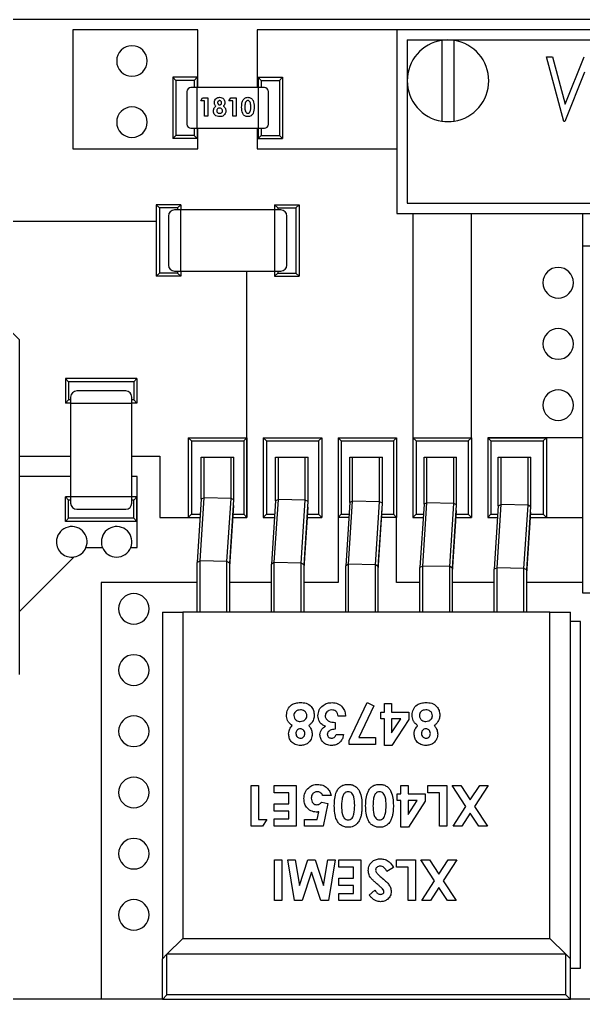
# Model space of a CAD drawing. Header units: millimetres. Extents: x 53 to 376, y 29 to 265.
# Drawn here: x 323.7 to 330.61, y 116.06 to 128.07 of the extents above; entities that cross this region are included whole.
import ezdxf

# ---------------------------------------------------------------- set-up
doc = ezdxf.new("R2010")
doc.units = ezdxf.units.MM

msp = doc.modelspace()

# ---------------------------------------------------------------- linework, layer by layer
at = {"color": 7, "linetype": 'Continuous', "lineweight": 25}
for p, q in [((341.9154, 128.0703), (322.1532, 128.0703)), ((325.8805, 127.9453), (324.3522, 127.9453)), ((324.3522, 127.9453), (324.3522, 126.488)), ((325.8805, 127.238), (325.8805, 127.9453)), ((328.3228, 127.9453), (326.6102, 127.9453)), ((326.6102, 127.9453), (326.6102, 127.238)), ((333.2228, 127.9453), (328.3228, 127.9453)), ((328.3228, 127.9453), (328.3228, 126.488)), ((328.4478, 127.8203), (333.0978, 127.8203)), ((328.4478, 127.8203), (328.4478, 125.8203)), ((328.8728, 127.8147), (328.8728, 126.826)), ((329.0228, 126.826), (329.0228, 127.8147)), ((330.1567, 127.6141), (330.2303, 127.6141)), ((330.3678, 126.8203), (330.1567, 127.6141)), ((330.2303, 127.6141), (330.3856, 127.032)), ((330.3856, 127.032), (330.6167, 127.6141)), ((330.6197, 127.4274), (330.378, 126.8203)), ((325.6138, 127.3242), (325.575, 127.363)), ((325.575, 127.363), (325.575, 126.613)), ((325.875, 127.363), (325.575, 127.363)), ((325.6138, 127.3242), (325.6138, 126.6518)), ((325.8361, 127.3242), (325.6138, 127.3242)), ((325.8361, 127.3242), (325.875, 127.363)), ((325.8361, 127.3242), (325.8361, 127.238)), ((325.875, 127.363), (325.875, 127.238)), ((326.6594, 127.3242), (326.6206, 127.363)), ((326.6206, 127.363), (326.9206, 127.363)), ((326.6206, 127.363), (326.6206, 127.238)), ((326.6594, 127.3242), (326.8817, 127.3242)), ((326.6594, 127.3242), (326.6594, 127.238)), ((326.8817, 127.3242), (326.9206, 127.363)), ((326.8817, 127.3242), (326.8817, 126.6518)), ((326.9206, 127.363), (326.9206, 126.613)), ((325.7478, 127.188), (325.7478, 126.788)), ((325.8728, 127.238), (325.7978, 127.238)), ((325.8728, 126.738), (325.8728, 127.238)), ((326.6228, 127.238), (325.8728, 127.238)), ((326.6228, 127.238), (326.6228, 126.738)), ((326.6978, 127.238), (326.6228, 127.238)), ((326.7478, 126.788), (326.7478, 127.188)), ((325.9171, 127.0749), (325.9412, 127.1124)), ((325.9632, 127.0749), (325.9171, 127.0749)), ((325.9412, 127.1124), (326.0036, 127.1124)), ((325.9632, 126.8874), (325.9632, 127.0749)), ((326.0036, 127.1124), (326.0036, 126.8874)), ((326.2632, 127.0749), (326.2873, 127.1124)), ((326.3094, 127.0749), (326.2632, 127.0749)), ((326.2873, 127.1124), (326.3498, 127.1124)), ((326.3094, 126.8874), (326.3094, 127.0749)), ((326.3498, 127.1124), (326.3498, 126.8874)), ((326.0036, 126.8874), (325.9632, 126.8874)), ((326.3498, 126.8874), (326.3094, 126.8874)), ((330.378, 126.8203), (330.3678, 126.8203)), ((325.7978, 126.738), (325.8728, 126.738)), ((325.8361, 126.738), (325.8361, 126.6518)), ((325.8728, 126.738), (326.6228, 126.738)), ((325.875, 126.738), (325.875, 126.613)), ((325.8805, 126.488), (325.8805, 126.738)), ((326.6102, 126.738), (326.6102, 126.488)), ((326.6206, 126.738), (326.6206, 126.613)), ((326.6228, 126.738), (326.6978, 126.738)), ((326.6594, 126.738), (326.6594, 126.6518)), ((325.6138, 126.6518), (325.575, 126.613)), ((325.875, 126.613), (325.575, 126.613)), ((325.8361, 126.6518), (325.6138, 126.6518)), ((325.8361, 126.6518), (325.875, 126.613)), ((326.6594, 126.6518), (326.6206, 126.613)), ((326.6206, 126.613), (326.9206, 126.613)), ((326.6594, 126.6518), (326.8817, 126.6518)), ((326.8817, 126.6518), (326.9206, 126.613)), ((324.3522, 126.488), (325.8805, 126.488)), ((326.6102, 126.488), (328.3228, 126.488)), ((328.3228, 126.488), (328.3228, 125.6953)), ((325.4116, 125.7617), (325.3728, 125.8005)), ((325.3728, 125.8005), (325.3728, 124.9255)), ((325.6728, 125.8005), (325.3728, 125.8005)), ((325.4116, 125.7617), (325.4116, 124.9643)), ((325.6339, 125.7617), (325.4116, 125.7617)), ((325.6728, 125.738), (325.5978, 125.738)), ((325.6339, 125.7617), (325.6728, 125.8005)), ((325.6339, 125.7617), (325.6339, 125.738)), ((325.6728, 125.8005), (325.6728, 125.738)), ((325.6728, 124.988), (325.6728, 125.738)), ((326.8228, 125.738), (325.6728, 125.738)), ((326.8616, 125.7617), (326.8228, 125.8005)), ((326.8228, 125.8005), (327.1228, 125.8005)), ((326.8228, 125.8005), (326.8228, 125.738)), ((326.8978, 125.738), (326.8228, 125.738)), ((326.8228, 125.738), (326.8228, 124.988)), ((326.8616, 125.7617), (327.0839, 125.7617)), ((326.8616, 125.7617), (326.8616, 125.738)), ((327.0839, 125.7617), (327.1228, 125.8005)), ((327.0839, 125.7617), (327.0839, 124.9643)), ((327.1228, 125.8005), (327.1228, 124.9255)), ((328.4478, 125.8203), (333.0978, 125.8203)), ((325.3728, 125.5953), (322.2005, 125.5953)), ((325.5228, 125.663), (325.5228, 125.063)), ((326.9728, 125.063), (326.9728, 125.663)), ((328.3228, 125.6953), (328.5182, 125.6953)), ((328.5182, 125.6953), (328.5182, 122.9457)), ((328.5182, 125.6953), (329.2359, 125.6953)), ((329.2359, 122.9457), (329.2359, 125.6953)), ((329.2359, 125.6953), (330.5978, 125.6953)), ((330.5978, 125.6953), (330.5978, 125.2953)), ((330.5978, 125.6953), (333.2228, 125.6953)), ((330.5978, 125.2953), (330.5978, 122.9457)), ((333.5978, 125.2953), (330.5978, 125.2953)), ((323.6978, 124.1471), (322.8745, 124.9703)), ((325.4116, 124.9643), (325.3728, 124.9255)), ((325.6728, 124.9255), (325.3728, 124.9255)), ((325.6339, 124.9643), (325.4116, 124.9643)), ((325.5978, 124.988), (325.6728, 124.988)), ((325.6339, 124.988), (325.6339, 124.9643)), ((325.6339, 124.9643), (325.6728, 124.9255)), ((325.6728, 124.988), (325.6728, 124.9255)), ((325.6728, 124.988), (326.8228, 124.988)), ((326.4828, 121.9703), (326.4828, 124.988)), ((326.8228, 124.988), (326.8228, 124.9255)), ((326.8228, 124.988), (326.8978, 124.988)), ((326.8616, 124.9643), (326.8228, 124.9255)), ((326.8228, 124.9255), (327.1228, 124.9255)), ((326.8616, 124.988), (326.8616, 124.9643)), ((326.8616, 124.9643), (327.0839, 124.9643)), ((327.0839, 124.9643), (327.1228, 124.9255)), ((323.6978, 122.7203), (323.6978, 124.1471)), ((324.2991, 123.6315), (324.2603, 123.6703)), ((325.1353, 123.6703), (324.2603, 123.6703)), ((324.2603, 123.6703), (324.2603, 123.3703)), ((325.0964, 123.6315), (324.2991, 123.6315)), ((324.2991, 123.6315), (324.2991, 123.4092)), ((325.0964, 123.6315), (325.1353, 123.6703)), ((325.0964, 123.6315), (325.0964, 123.4092)), ((325.1353, 123.6703), (325.1353, 123.3703)), ((324.3228, 123.4453), (324.3228, 123.3703)), ((324.9978, 123.5203), (324.3978, 123.5203)), ((325.0728, 123.3703), (325.0728, 123.4453)), ((324.2991, 123.4092), (324.2603, 123.3703)), ((324.3228, 123.3703), (324.2603, 123.3703)), ((324.3228, 123.4092), (324.2991, 123.4092)), ((324.3228, 123.3703), (325.0728, 123.3703)), ((324.3228, 123.3703), (324.3228, 122.2203)), ((325.0964, 123.4092), (325.0728, 123.4092)), ((325.1353, 123.3703), (325.0728, 123.3703)), ((325.0728, 122.2203), (325.0728, 123.3703)), ((325.0964, 123.4092), (325.1353, 123.3703)), ((325.804, 122.9069), (325.7652, 122.9457)), ((325.7652, 122.9457), (325.7652, 121.9703)), ((325.7652, 122.9457), (326.4828, 122.9457)), ((325.804, 122.9069), (325.804, 122.0092)), ((325.804, 122.9069), (326.444, 122.9069)), ((326.444, 122.9069), (326.4828, 122.9457)), ((326.444, 122.9069), (326.444, 122.0092)), ((326.4828, 122.9457), (326.4828, 121.9703)), ((326.7217, 122.9069), (326.6828, 122.9457)), ((326.6828, 122.9457), (326.6828, 121.9703)), ((326.6828, 122.9457), (327.4005, 122.9457)), ((326.7217, 122.9069), (326.7217, 122.0092)), ((326.7217, 122.9069), (327.3617, 122.9069)), ((327.3617, 122.9069), (327.4005, 122.9457)), ((327.3617, 122.9069), (327.3617, 122.0092)), ((327.4005, 122.9457), (327.4005, 121.9703)), ((327.6393, 122.9069), (327.6005, 122.9457)), ((327.6005, 122.9457), (328.3182, 122.9457)), ((327.6005, 122.9457), (327.6005, 121.9703)), ((327.6393, 122.9069), (327.6393, 122.0092)), ((327.6393, 122.9069), (328.2793, 122.9069)), ((328.2793, 122.9069), (328.3182, 122.9457)), ((328.2793, 122.9069), (328.2793, 122.0092)), ((328.3182, 122.9457), (328.3182, 121.9703)), ((328.5182, 122.9457), (329.2359, 122.9457)), ((328.557, 122.9069), (328.5182, 122.9457)), ((328.5182, 122.9457), (328.5182, 121.9703)), ((328.557, 122.9069), (329.197, 122.9069)), ((328.557, 122.9069), (328.557, 122.0092)), ((329.197, 122.9069), (329.2359, 122.9457)), ((329.197, 122.9069), (329.197, 122.0092)), ((329.2359, 122.9457), (329.2359, 121.9703)), ((330.5978, 122.9457), (329.4359, 122.9457)), ((329.4359, 122.9457), (329.4359, 121.9703)), ((329.4747, 122.9069), (329.4359, 122.9457)), ((329.4359, 122.9457), (330.1535, 122.9457)), ((329.4747, 122.9069), (329.4747, 122.0092)), ((329.4747, 122.9069), (330.1147, 122.9069)), ((330.1147, 122.9069), (330.1535, 122.9457)), ((330.1147, 122.9069), (330.1147, 122.0092)), ((330.1535, 122.9457), (330.1535, 121.9703)), ((330.5978, 122.9457), (330.5978, 121.9703)), ((323.6978, 122.4703), (323.6978, 122.7203)), ((323.6978, 122.7203), (324.3228, 122.7203)), ((325.0728, 122.7203), (325.4147, 122.7203)), ((325.4147, 122.7203), (325.4147, 121.9703)), ((325.924, 122.1936), (325.924, 122.7086)), ((325.924, 122.7086), (325.959, 122.7086)), ((325.959, 122.2113), (325.959, 122.7086)), ((325.959, 122.7086), (326.289, 122.7086)), ((326.289, 122.2037), (326.289, 122.7086)), ((326.289, 122.7086), (326.324, 122.7086)), ((326.324, 122.1841), (326.324, 122.7086)), ((326.834, 122.1727), (326.834, 122.7086)), ((326.834, 122.7086), (326.869, 122.7086)), ((326.869, 122.1903), (326.869, 122.7086)), ((326.869, 122.7086), (327.199, 122.7086)), ((327.199, 122.1827), (327.199, 122.7086)), ((327.199, 122.7086), (327.234, 122.7086)), ((327.234, 122.1632), (327.234, 122.7086)), ((327.744, 122.1518), (327.744, 122.7086)), ((327.744, 122.7086), (327.779, 122.7086)), ((327.779, 122.1694), (327.779, 122.7086)), ((327.779, 122.7086), (328.109, 122.7086)), ((328.109, 122.1618), (328.109, 122.7086)), ((328.109, 122.7086), (328.144, 122.7086)), ((328.144, 122.1423), (328.144, 122.7086)), ((328.654, 122.1309), (328.654, 122.7086)), ((328.654, 122.7086), (328.689, 122.7086)), ((328.689, 122.1485), (328.689, 122.7086)), ((328.689, 122.7086), (329.019, 122.7086)), ((329.019, 122.1409), (329.019, 122.7086)), ((329.019, 122.7086), (329.054, 122.7086)), ((329.054, 122.1213), (329.054, 122.7086)), ((329.564, 122.1099), (329.564, 122.7086)), ((329.564, 122.7086), (329.599, 122.7086)), ((329.599, 122.1275), (329.599, 122.7086)), ((329.599, 122.7086), (329.929, 122.7086)), ((329.929, 122.12), (329.929, 122.7086)), ((329.929, 122.7086), (329.964, 122.7086)), ((329.964, 122.1004), (329.964, 122.7086)), ((324.3228, 122.4703), (323.6978, 122.4703)), ((323.6978, 120.8166), (323.6978, 122.4703)), ((325.137, 122.4703), (325.0728, 122.4703)), ((325.137, 121.6009), (325.137, 122.4703)), ((324.2991, 122.1815), (324.2603, 122.2203)), ((324.2603, 121.9203), (324.2603, 122.2203)), ((324.3228, 122.2203), (324.2603, 122.2203)), ((324.2991, 121.9592), (324.2991, 122.1815)), ((324.3228, 122.1815), (324.2991, 122.1815)), ((324.3228, 122.2203), (324.3228, 122.1453)), ((325.0728, 122.2203), (324.3228, 122.2203)), ((325.1353, 122.2203), (325.0728, 122.2203)), ((325.0728, 122.1453), (325.0728, 122.2203)), ((325.0964, 122.1815), (325.0728, 122.1815)), ((325.0964, 122.1815), (325.1353, 122.2203)), ((325.0964, 121.9592), (325.0964, 122.1815)), ((325.1353, 121.9203), (325.1353, 122.2203)), ((325.924, 122.194), (325.8741, 121.4199)), ((325.909, 121.4372), (325.959, 122.2113)), ((325.959, 122.2113), (325.924, 122.1933)), ((326.289, 122.2037), (325.959, 122.2113)), ((326.239, 121.4296), (326.289, 122.2037)), ((326.274, 121.4101), (326.324, 122.1841)), ((326.274, 121.3669), (326.3223, 122.1147)), ((326.324, 122.1849), (326.289, 122.2037)), ((326.324, 122.1841), (326.324, 122.1849)), ((326.324, 122.1615), (326.324, 122.1841)), ((326.834, 122.173), (326.7841, 121.399)), ((326.819, 121.4163), (326.869, 122.1903)), ((326.869, 122.1903), (326.834, 122.1724)), ((327.199, 122.1827), (326.869, 122.1903)), ((327.149, 121.4087), (327.199, 122.1827)), ((327.184, 121.3892), (327.234, 122.1632)), ((327.234, 122.164), (327.199, 122.1827)), ((327.234, 122.1632), (327.234, 122.164)), ((327.234, 122.1406), (327.234, 122.1632)), ((327.744, 122.1521), (327.6941, 121.3781)), ((327.729, 121.3954), (327.779, 122.1694)), ((327.779, 122.1694), (327.744, 122.1515)), ((328.109, 122.1618), (327.779, 122.1694)), ((328.059, 121.3878), (328.109, 122.1618)), ((328.094, 121.3682), (328.144, 122.1423)), ((328.144, 122.1431), (328.109, 122.1618)), ((328.144, 122.1423), (328.144, 122.1431)), ((328.144, 122.1196), (328.144, 122.1423)), ((328.654, 122.1312), (328.6041, 121.3571)), ((328.639, 121.3744), (328.689, 122.1485)), ((328.689, 122.1485), (328.654, 122.1305)), ((329.019, 122.1409), (328.689, 122.1485)), ((328.969, 121.3669), (329.019, 122.1409)), ((329.004, 121.3473), (329.054, 122.1213)), ((329.054, 122.1221), (329.019, 122.1409)), ((329.054, 122.1213), (329.054, 122.1221)), ((329.054, 122.0987), (329.054, 122.1213)), ((329.564, 122.1103), (329.5141, 121.3362)), ((329.549, 121.3535), (329.599, 122.1275)), ((329.599, 122.1275), (329.564, 122.1096)), ((329.929, 122.12), (329.599, 122.1275)), ((329.879, 121.3459), (329.929, 122.12)), ((329.964, 122.1012), (329.929, 122.12)), ((324.3978, 122.0703), (324.9978, 122.0703)), ((325.804, 122.0092), (325.7652, 121.9703)), ((325.804, 122.0092), (325.9121, 122.0092)), ((326.3155, 122.0092), (326.444, 122.0092)), ((326.444, 122.0092), (326.4828, 121.9703)), ((326.7217, 122.0092), (326.6828, 121.9703)), ((326.7217, 122.0092), (326.8234, 122.0092)), ((327.184, 121.346), (327.2323, 122.0938)), ((327.2268, 122.0092), (327.3617, 122.0092)), ((327.3617, 122.0092), (327.4005, 121.9703)), ((327.6393, 122.0092), (327.6005, 121.9703)), ((327.6393, 122.0092), (327.7348, 122.0092)), ((328.094, 121.3251), (328.1423, 122.0729)), ((328.1382, 122.0092), (328.2793, 122.0092)), ((328.2793, 122.0092), (328.3182, 121.9703)), ((328.557, 122.0092), (328.5182, 121.9703)), ((328.557, 122.0092), (328.6461, 122.0092)), ((329.004, 121.3041), (329.0523, 122.0519)), ((329.0496, 122.0092), (329.197, 122.0092)), ((329.197, 122.0092), (329.2359, 121.9703)), ((329.4747, 122.0092), (329.4359, 121.9703)), ((329.4747, 122.0092), (329.5575, 122.0092)), ((329.914, 121.3264), (329.964, 122.1004)), ((329.914, 121.2832), (329.9623, 122.031)), ((329.9609, 122.0092), (330.1147, 122.0092)), ((329.964, 122.1004), (329.964, 122.1012)), ((329.964, 122.0778), (329.964, 122.1004)), ((330.1147, 122.0092), (330.1535, 121.9703)), ((324.2991, 121.9592), (324.2603, 121.9203)), ((325.1353, 121.9203), (324.2603, 121.9203)), ((325.0964, 121.9592), (324.2991, 121.9592)), ((325.0964, 121.9592), (325.1353, 121.9203)), ((325.4147, 121.9703), (325.9096, 121.9703)), ((325.7652, 121.9703), (325.9096, 121.9703)), ((326.313, 121.9703), (326.4828, 121.9703)), ((326.6828, 121.9703), (326.8209, 121.9703)), ((327.2243, 121.9703), (327.4005, 121.9703)), ((327.7323, 121.9703), (327.6005, 121.9703)), ((327.6005, 121.9703), (327.6005, 121.1703)), ((328.3182, 121.9703), (328.1357, 121.9703)), ((328.3182, 121.1703), (328.3182, 121.9703)), ((328.5182, 121.9703), (328.6436, 121.9703)), ((329.047, 121.9703), (329.2359, 121.9703)), ((329.4359, 121.9703), (329.555, 121.9703)), ((329.9584, 121.9703), (330.5978, 121.9703)), ((329.9584, 121.9703), (330.1535, 121.9703)), ((330.5978, 121.9703), (330.5978, 121.1703)), ((324.5112, 121.6009), (324.7128, 121.6009)), ((325.0612, 121.6009), (325.137, 121.6009)), ((323.6978, 120.8166), (324.3663, 121.4851)), ((325.909, 121.4372), (325.874, 121.4193)), ((325.874, 120.8107), (325.874, 121.4193)), ((326.239, 121.4296), (325.909, 121.4372)), ((325.909, 120.8107), (325.909, 121.4372)), ((326.274, 121.4109), (326.239, 121.4296)), ((326.239, 120.8107), (326.239, 121.4296)), ((326.274, 121.4101), (326.274, 121.4109)), ((326.274, 120.8107), (326.274, 121.4101)), ((326.819, 121.4163), (326.784, 121.3984)), ((326.784, 120.8107), (326.784, 121.3984)), ((326.819, 120.8107), (326.819, 121.4163)), ((327.149, 121.4087), (326.819, 121.4163)), ((327.149, 120.8107), (327.149, 121.4087)), ((327.184, 121.39), (327.149, 121.4087)), ((327.184, 121.3892), (327.184, 121.39)), ((327.729, 121.3954), (327.694, 121.3774)), ((328.059, 121.3878), (327.729, 121.3954)), ((327.729, 120.8107), (327.729, 121.3954)), ((327.184, 120.8107), (327.184, 121.3892)), ((327.694, 120.8107), (327.694, 121.3774)), ((328.059, 120.8107), (328.059, 121.3878)), ((328.094, 121.369), (328.059, 121.3878)), ((328.094, 121.3682), (328.094, 121.369)), ((328.094, 120.8107), (328.094, 121.3682)), ((328.639, 121.3744), (328.604, 121.3565)), ((328.604, 120.8107), (328.604, 121.3565)), ((328.639, 120.8107), (328.639, 121.3744)), ((328.969, 121.3669), (328.639, 121.3744)), ((328.969, 120.8107), (328.969, 121.3669)), ((329.004, 121.3481), (328.969, 121.3669)), ((329.004, 121.3473), (329.004, 121.3481)), ((329.004, 120.8107), (329.004, 121.3473)), ((329.549, 121.3535), (329.514, 121.3356)), ((329.514, 120.8107), (329.514, 121.3356)), ((329.549, 120.8107), (329.549, 121.3535)), ((329.879, 121.3459), (329.549, 121.3535)), ((329.879, 120.8107), (329.879, 121.3459)), ((329.914, 121.3272), (329.879, 121.3459)), ((329.914, 121.3264), (329.914, 121.3272)), ((329.914, 120.8107), (329.914, 121.3264)), ((325.874, 121.1703), (324.6978, 121.1703)), ((324.6978, 121.1703), (324.6978, 116.0703)), ((326.784, 121.1703), (326.274, 121.1703)), ((327.6005, 121.1703), (327.184, 121.1703)), ((328.604, 121.1703), (328.3182, 121.1703)), ((329.514, 121.1703), (329.004, 121.1703)), ((330.5978, 121.1703), (329.914, 121.1703)), ((330.5978, 121.1703), (330.5978, 121.0453)), ((330.5978, 121.0453), (333.5978, 121.0453)), ((323.6978, 120.0453), (323.6978, 120.8166)), ((325.4474, 120.8107), (325.6974, 120.8107)), ((325.4474, 120.8107), (325.4474, 116.5607)), ((325.6974, 120.8107), (325.6974, 116.8107)), ((330.1974, 120.8107), (325.6974, 120.8107)), ((330.1974, 120.8107), (330.4474, 120.8107)), ((330.1974, 116.8107), (330.1974, 120.8107)), ((330.4474, 116.5607), (330.4474, 120.8107)), ((330.5728, 120.6953), (330.4474, 120.6953)), ((330.5728, 116.4453), (330.5728, 120.6953)), ((330.4478, 116.5703), (330.4478, 120.5703)), ((327.7382, 119.2344), (327.9587, 119.7006)), ((328.0383, 119.6606), (327.854, 119.2712)), ((327.9587, 119.7006), (328.0383, 119.6606)), ((328.1677, 119.5853), (328.1677, 119.6878)), ((328.1677, 119.6878), (328.2574, 119.6878)), ((328.2574, 119.6878), (328.2574, 119.5853)), ((327.6933, 119.534), (327.6036, 119.534)), ((328.1228, 119.5019), (328.1228, 119.5853)), ((328.1228, 119.5853), (328.1677, 119.5853)), ((328.1677, 119.5019), (328.1228, 119.5019)), ((328.1677, 119.175), (328.1677, 119.5019)), ((328.2574, 119.5853), (328.4689, 119.5853)), ((328.2574, 119.5019), (328.2574, 119.3317)), ((328.3681, 119.5019), (328.2574, 119.5019)), ((328.2574, 119.3317), (328.3681, 119.5019)), ((328.4689, 119.4944), (328.2612, 119.175)), ((328.4689, 119.5853), (328.4689, 119.4944)), ((327.5651, 119.4571), (327.5651, 119.3737)), ((327.5779, 119.3096), (327.6677, 119.3096)), ((327.7382, 119.1878), (327.7382, 119.2344)), ((327.854, 119.2712), (328.0587, 119.2712)), ((328.0587, 119.2712), (328.0587, 119.1878)), ((328.0587, 119.1878), (327.7382, 119.1878)), ((328.2612, 119.175), (328.1677, 119.175)), ((326.535, 118.6857), (326.6247, 118.6857)), ((326.535, 118.1857), (326.535, 118.6857)), ((326.6247, 118.6857), (326.6247, 118.269)), ((326.817, 118.5959), (326.817, 118.6857)), ((326.817, 118.6857), (327.0862, 118.6857)), ((327.0862, 118.6857), (327.0862, 118.1857)), ((328.3683, 118.5831), (328.3683, 118.6857)), ((328.3683, 118.6857), (328.458, 118.6857)), ((328.458, 118.6857), (328.458, 118.5831)), ((328.7016, 118.5959), (328.7016, 118.6857)), ((328.7016, 118.6857), (328.9324, 118.6857)), ((328.9324, 118.6857), (328.9324, 118.1857)), ((329.1678, 118.4274), (328.9997, 118.6857)), ((328.9997, 118.6857), (329.1055, 118.6857)), ((329.1055, 118.6857), (329.2207, 118.5086)), ((329.2207, 118.5086), (329.3361, 118.6857)), ((329.442, 118.6857), (329.2735, 118.4273)), ((329.3361, 118.6857), (329.442, 118.6857)), ((326.9965, 118.5959), (326.817, 118.5959)), ((326.9965, 118.4613), (326.9965, 118.5959)), ((327.5157, 118.5639), (327.4132, 118.5639)), ((328.3234, 118.4998), (328.3234, 118.5831)), ((328.3234, 118.5831), (328.3683, 118.5831)), ((328.458, 118.5831), (328.6696, 118.5831)), ((328.6696, 118.5831), (328.6696, 118.4922)), ((328.8427, 118.5959), (328.7016, 118.5959)), ((328.8427, 118.1857), (328.8427, 118.5959)), ((326.817, 118.3716), (326.817, 118.4613)), ((326.817, 118.4613), (326.9965, 118.4613)), ((327.3998, 118.4804), (327.4753, 118.4631)), ((327.4753, 118.4631), (327.4165, 118.1857)), ((328.3683, 118.4998), (328.3234, 118.4998)), ((328.3683, 118.1728), (328.3683, 118.4998)), ((328.458, 118.4998), (328.458, 118.3296)), ((328.458, 118.3296), (328.5687, 118.4998)), ((328.5687, 118.4998), (328.458, 118.4998)), ((328.6696, 118.4922), (328.4618, 118.1728)), ((329.0101, 118.1857), (329.1678, 118.4274)), ((329.2735, 118.4273), (329.4309, 118.1857)), ((326.6247, 118.269), (326.7273, 118.269)), ((326.7273, 118.269), (326.6737, 118.1857)), ((326.9965, 118.3716), (326.817, 118.3716)), ((326.817, 118.1857), (326.817, 118.2754)), ((326.817, 118.2754), (326.9965, 118.2754)), ((326.9965, 118.2754), (326.9965, 118.3716)), ((327.1888, 118.1857), (327.1888, 118.269)), ((327.1888, 118.269), (327.3454, 118.269)), ((327.3454, 118.269), (327.3649, 118.3635)), ((329.2207, 118.3462), (329.116, 118.1857)), ((329.3251, 118.1857), (329.2207, 118.3462)), ((326.6737, 118.1857), (326.535, 118.1857)), ((327.0862, 118.1857), (326.817, 118.1857)), ((327.4165, 118.1857), (327.1888, 118.1857)), ((328.4618, 118.1728), (328.3683, 118.1728)), ((328.9324, 118.1857), (328.8427, 118.1857)), ((329.116, 118.1857), (329.0101, 118.1857)), ((329.4309, 118.1857), (329.3251, 118.1857)), ((326.8234, 117.2734), (326.8234, 117.7734)), ((326.8234, 117.7734), (326.9132, 117.7734)), ((326.9132, 117.7734), (326.9132, 117.2734)), ((327.0682, 117.2734), (326.9837, 117.7734)), ((326.9837, 117.7734), (327.0745, 117.7734)), ((327.0745, 117.7734), (327.1279, 117.4576)), ((327.1279, 117.4576), (327.2319, 117.7734)), ((327.2319, 117.7734), (327.3194, 117.7734)), ((327.3194, 117.7734), (327.4228, 117.4576)), ((327.4228, 117.4576), (327.4761, 117.7734)), ((327.4761, 117.7734), (327.567, 117.7734)), ((327.567, 117.7734), (327.4826, 117.2734)), ((327.6119, 117.6837), (327.6119, 117.7734)), ((327.6119, 117.7734), (327.8811, 117.7734)), ((327.7914, 117.6837), (327.6119, 117.6837)), ((327.7914, 117.5491), (327.7914, 117.6837)), ((327.8811, 117.7734), (327.8811, 117.2734)), ((328.2786, 117.6798), (328.1996, 117.6324)), ((328.317, 117.6837), (328.317, 117.7734)), ((328.317, 117.7734), (328.5478, 117.7734)), ((328.458, 117.6837), (328.317, 117.6837)), ((328.458, 117.2734), (328.458, 117.6837)), ((328.5478, 117.7734), (328.5478, 117.2734)), ((328.7832, 117.5152), (328.6151, 117.7734)), ((328.6151, 117.7734), (328.7209, 117.7734)), ((328.7209, 117.7734), (328.836, 117.5963)), ((328.836, 117.5963), (328.9515, 117.7734)), ((329.0574, 117.7734), (328.8889, 117.5151)), ((328.9515, 117.7734), (329.0574, 117.7734)), ((327.2754, 117.6222), (327.1605, 117.2734)), ((327.3894, 117.2734), (327.2754, 117.6222)), ((327.6119, 117.4593), (327.6119, 117.5491)), ((327.6119, 117.5491), (327.7914, 117.5491)), ((327.7914, 117.4593), (327.6119, 117.4593)), ((327.7914, 117.3632), (327.7914, 117.4593)), ((328.6255, 117.2734), (328.7832, 117.5152)), ((328.836, 117.434), (328.7314, 117.2734)), ((328.9405, 117.2734), (328.836, 117.434)), ((328.8889, 117.5151), (329.0463, 117.2734)), ((327.6119, 117.2734), (327.6119, 117.3632)), ((327.6119, 117.3632), (327.7914, 117.3632)), ((327.9837, 117.3402), (328.0508, 117.4016)), ((326.9132, 117.2734), (326.8234, 117.2734)), ((327.1605, 117.2734), (327.0682, 117.2734)), ((327.4826, 117.2734), (327.3894, 117.2734)), ((327.8811, 117.2734), (327.6119, 117.2734)), ((328.5478, 117.2734), (328.458, 117.2734)), ((328.7314, 117.2734), (328.6255, 117.2734)), ((329.0463, 117.2734), (328.9405, 117.2734)), ((325.5026, 116.6159), (325.6974, 116.8107)), ((325.6974, 116.8107), (330.1974, 116.8107)), ((330.1974, 116.8107), (330.3922, 116.6159)), ((325.4474, 116.5607), (325.5026, 116.6159)), ((330.3922, 116.6159), (325.5026, 116.6159)), ((325.5026, 116.1189), (325.5026, 116.6159)), ((330.4474, 116.5607), (330.3922, 116.6159)), ((330.3922, 116.1189), (330.3922, 116.6159)), ((325.4474, 116.0637), (325.4474, 116.5607)), ((330.4474, 116.0637), (330.4474, 116.5607)), ((330.4474, 116.4453), (330.5728, 116.4453)), ((325.5026, 116.1189), (325.4474, 116.0637)), ((330.3922, 116.1189), (325.5026, 116.1189)), ((330.4474, 116.0637), (330.3922, 116.1189)), ((321.5478, 116.0703), (324.6978, 116.0703)), ((324.6978, 116.0703), (325.4474, 116.0703)), ((325.4474, 116.0634), (325.4474, 116.0637)), ((330.4474, 116.0634), (325.4474, 116.0634)), ((330.4474, 116.0703), (335.665, 116.0703)), ((330.4474, 116.0634), (330.4474, 116.0637))]:
    msp.add_line(p, q, dxfattribs=at)
at = {"color": 8, "linetype": 'Continuous', "lineweight": 25}
for p, q in [((326.274, 121.3672), (326.3224, 122.1162)), ((327.184, 121.3463), (327.2324, 122.0952)), ((328.094, 121.3254), (328.1424, 122.0743)), ((329.004, 121.3044), (329.0524, 122.0534)), ((329.914, 121.2835), (329.9624, 122.0324)), ((330.4478, 120.5703), (330.4474, 120.5703)), ((330.4474, 116.5703), (330.4478, 116.5703))]:
    msp.add_line(p, q, dxfattribs=at)
at = {"color": 7, "linetype": 'Continuous', "lineweight": 25}
for centre, radius, start, end in [((328.9478, 127.3203), 0.5, 98.62693, 261.37307), ((328.9478, 127.3203), 0.5, 90, 98.62693), ((328.9478, 127.3203), 0.5, 81.37307, 90), ((328.9478, 127.3203), 0.5, 278.62693, 81.37307), ((325.075, 127.563), 0.1875, 0, 180), ((325.075, 127.563), 0.1875, 180, 0), ((325.7978, 127.188), 0.05, 90, 180), ((326.6978, 127.188), 0.05, 0, 90), ((325.075, 126.813), 0.1875, 0, 180), ((325.075, 126.813), 0.1875, 180, 0), ((328.9478, 127.3203), 0.5, 261.37307, 278.62693), ((325.7978, 126.788), 0.05, 180, 270), ((326.6978, 126.788), 0.05, 270, 0), ((325.5978, 125.663), 0.075, 90, 180), ((326.8978, 125.663), 0.075, 0, 90), ((325.5978, 125.063), 0.075, 180, 270), ((326.8978, 125.063), 0.075, 270, 0), ((330.2978, 124.8457), 0.1875, 0, 180), ((330.2978, 124.8457), 0.1875, 180, 0), ((330.2978, 124.0957), 0.1875, 0, 180), ((330.2978, 124.0957), 0.1875, 180, 0), ((324.3978, 123.4453), 0.075, 90, 180), ((324.9978, 123.4453), 0.075, 0, 90), ((330.2978, 123.3457), 0.1875, 0, 180), ((330.2978, 123.3457), 0.1875, 180, 0), ((324.3978, 122.1453), 0.075, 180, 270), ((324.9978, 122.1453), 0.075, 270, 0), ((324.337, 121.6703), 0.1875, 338.27904, 180), ((324.887, 121.6703), 0.1875, 338.27904, 180), ((324.337, 121.6703), 0.1875, 180, 279.01031), ((324.887, 121.6703), 0.1875, 180, 201.72096), ((324.337, 121.6703), 0.1875, 279.01031, 338.27904), ((324.887, 121.6703), 0.1875, 201.72096, 338.27904), ((325.0978, 120.849), 0.1875, 0, 180), ((325.0978, 120.849), 0.1875, 180, 0), ((325.0978, 120.099), 0.1875, 0, 180), ((325.0978, 120.099), 0.1875, 180, 0), ((325.0978, 119.349), 0.1875, 0, 180), ((325.0978, 119.349), 0.1875, 180, 0), ((325.0978, 118.599), 0.1875, 0, 180), ((325.0978, 118.599), 0.1875, 180, 0), ((325.0978, 117.849), 0.1875, 0, 180), ((325.0978, 117.849), 0.1875, 180, 0), ((325.0978, 117.099), 0.1875, 0, 180), ((325.0978, 117.099), 0.1875, 180, 0)]:
    msp.add_arc(centre, radius, start, end, dxfattribs=at)
for points, knots in [([(326.0844, 127.0551), (326.0855, 127.0646), (326.0876, 127.0836), (326.1051, 127.1051), (326.1272, 127.1165), (326.1421, 127.1176), (326.1496, 127.1181)], [0, 0, 0, 0, 0.2797622, 0.5589106, 0.7792419, 1, 1, 1, 1]), ([(326.1031, 127.0085), (326.0994, 127.0131), (326.0934, 127.0206), (326.0879, 127.0328), (326.0849, 127.0438), (326.0845, 127.0513), (326.0844, 127.0551)], [0, 0, 0, 0, 0.3397105, 0.5598082, 0.7798966, 1, 1, 1, 1]), ([(326.1486, 127.0777), (326.1449, 127.0773), (326.1376, 127.0765), (326.1296, 127.0693), (326.1253, 127.0608), (326.1249, 127.0551), (326.1248, 127.0522)], [0, 0, 0, 0, 0.2795001, 0.5588231, 0.7792596, 1, 1, 1, 1]), ([(326.1248, 127.0522), (326.1251, 127.0484), (326.1258, 127.0409), (326.1323, 127.0321), (326.1405, 127.0266), (326.1464, 127.0261), (326.1494, 127.0258)], [0, 0, 0, 0, 0.2799782, 0.5594711, 0.7796918, 1, 1, 1, 1]), ([(326.1738, 127.0525), (326.1735, 127.0563), (326.1728, 127.0638), (326.1661, 127.0724), (326.1575, 127.0771), (326.1516, 127.0775), (326.1486, 127.0777)], [0, 0, 0, 0, 0.2798869, 0.5592028, 0.7793899, 1, 1, 1, 1]), ([(326.1494, 127.0258), (326.1532, 127.0263), (326.1608, 127.0271), (326.169, 127.0347), (326.1732, 127.0435), (326.1736, 127.0495), (326.1738, 127.0525)], [0, 0, 0, 0, 0.2794926, 0.5586956, 0.7791121, 1, 1, 1, 1]), ([(326.1496, 127.1181), (326.1591, 127.1172), (326.1782, 127.1154), (326.1998, 127.0983), (326.212, 127.0768), (326.2135, 127.0619), (326.2142, 127.0544)], [0, 0, 0, 0, 0.27988238, 0.55908591, 0.77955611, 1, 1, 1, 1]), ([(326.2142, 127.0544), (326.2138, 127.0486), (326.2131, 127.0391), (326.208, 127.0267), (326.202, 127.0172), (326.1973, 127.0114), (326.1949, 127.0085)], [0, 0, 0, 0, 0.3395336, 0.5595448, 0.7797721, 1, 1, 1, 1]), ([(326.419, 126.9977), (326.4192, 127.0082), (326.4196, 127.0256), (326.423, 127.0495), (326.4277, 127.0695), (326.4342, 127.0815), (326.4375, 127.0875)], [0, 0, 0, 0, 0.3401523, 0.56027, 0.7802524, 1, 1, 1, 1]), ([(326.4375, 127.0875), (326.4423, 127.0936), (326.4501, 127.1037), (326.4655, 127.1128), (326.4798, 127.1174), (326.4898, 127.1179), (326.4948, 127.1181)], [0, 0, 0, 0, 0.3395546, 0.5596566, 0.7797419, 1, 1, 1, 1]), ([(326.4958, 127.0777), (326.4916, 127.0773), (326.4834, 127.0763), (326.4698, 127.0661), (326.4598, 127.038), (326.4595, 127.0136), (326.4594, 126.9972)], [0, 0, 0, 0, 0.1249037, 0.2496642, 0.4986365, 1, 1, 1, 1]), ([(326.4948, 127.1181), (326.5014, 127.1177), (326.5148, 127.1169), (326.5335, 127.1088), (326.5487, 127.0955), (326.5698, 127.0611), (326.5709, 127.027), (326.5719, 126.9998)], [0, 0, 0, 0, 0.1254188, 0.2506437, 0.3758432, 0.5012788, 1, 1, 1, 1]), ([(326.5315, 126.9998), (326.5314, 127.0157), (326.5313, 127.0395), (326.5201, 127.0656), (326.5077, 127.0763), (326.4997, 127.0773), (326.4958, 127.0777)], [0, 0, 0, 0, 0.501448, 0.7503892, 0.8752933, 1, 1, 1, 1]), ([(326.0728, 126.9504), (326.0735, 126.9581), (326.0745, 126.9709), (326.0823, 126.987), (326.0915, 126.999), (326.0992, 127.0053), (326.1031, 127.0085)], [0, 0, 0, 0, 0.3393951, 0.5595323, 0.7797268, 1, 1, 1, 1]), ([(326.1498, 126.8816), (326.1388, 126.882), (326.1168, 126.8828), (326.0899, 126.8998), (326.0752, 126.9246), (326.0736, 126.9418), (326.0728, 126.9504)], [0, 0, 0, 0, 0.2809023, 0.5592275, 0.7795176, 1, 1, 1, 1]), ([(326.1499, 126.9854), (326.1449, 126.985), (326.1348, 126.9842), (326.1229, 126.9763), (326.1146, 126.9659), (326.1137, 126.958), (326.1132, 126.954)], [0, 0, 0, 0, 0.28033755, 0.56015647, 0.78025366, 1, 1, 1, 1]), ([(326.1132, 126.954), (326.1139, 126.949), (326.1152, 126.9388), (326.1256, 126.9282), (326.1375, 126.9227), (326.1454, 126.9222), (326.1494, 126.922)], [0, 0, 0, 0, 0.2790726, 0.5585862, 0.7790502, 1, 1, 1, 1]), ([(326.1494, 126.922), (326.1544, 126.9223), (326.1644, 126.9229), (326.1768, 126.9304), (326.1843, 126.9413), (326.185, 126.9492), (326.1853, 126.9531)], [0, 0, 0, 0, 0.2806668, 0.560055, 0.7799293, 1, 1, 1, 1]), ([(326.2257, 126.9504), (326.2243, 126.9396), (326.2216, 126.9181), (326.2012, 126.8938), (326.1753, 126.8827), (326.1583, 126.882), (326.1498, 126.8816)], [0, 0, 0, 0, 0.27962391, 0.55880273, 0.77897402, 1, 1, 1, 1]), ([(326.1853, 126.9531), (326.1847, 126.9581), (326.1834, 126.9682), (326.1733, 126.9787), (326.1617, 126.9847), (326.1539, 126.9852), (326.1499, 126.9854)], [0, 0, 0, 0, 0.2792871, 0.558846, 0.7792047, 1, 1, 1, 1]), ([(326.1949, 127.0085), (326.201, 127.0036), (326.2111, 126.9956), (326.2199, 126.9799), (326.2249, 126.9655), (326.2254, 126.9554), (326.2257, 126.9504)], [0, 0, 0, 0, 0.3393433, 0.5595552, 0.7797838, 1, 1, 1, 1]), ([(326.4959, 126.8816), (326.4893, 126.882), (326.4762, 126.8827), (326.4575, 126.8902), (326.4424, 126.9033), (326.421, 126.937), (326.4199, 126.9707), (326.419, 126.9977)], [0, 0, 0, 0, 0.12546951, 0.25073866, 0.37600123, 0.50143815, 1, 1, 1, 1]), ([(326.4594, 126.9972), (326.4595, 126.9816), (326.4596, 126.9583), (326.4714, 126.933), (326.4841, 126.9233), (326.4919, 126.9224), (326.4958, 126.922)], [0, 0, 0, 0, 0.5014242, 0.7501352, 0.8750807, 1, 1, 1, 1]), ([(326.4958, 126.922), (326.4992, 126.9223), (326.505, 126.9229), (326.5119, 126.9271), (326.5168, 126.9318), (326.5192, 126.9355), (326.5204, 126.9374)], [0, 0, 0, 0, 0.3389623, 0.5591611, 0.7794857, 1, 1, 1, 1]), ([(326.5719, 126.9998), (326.5709, 126.9727), (326.5697, 126.9388), (326.5493, 126.9043), (326.5346, 126.8905), (326.5158, 126.8827), (326.5026, 126.882), (326.4959, 126.8816)], [0, 0, 0, 0, 0.4988154, 0.6242536, 0.7494314, 0.8745769, 1, 1, 1, 1]), ([(326.5204, 126.9374), (326.5233, 126.9441), (326.528, 126.9551), (326.5302, 126.9717), (326.5314, 126.9857), (326.5314, 126.9951), (326.5315, 126.9998)], [0, 0, 0, 0, 0.3391505, 0.5593709, 0.779667, 1, 1, 1, 1]), ([(326.9689, 119.5478), (326.972, 119.5717), (326.9782, 119.6196), (327.0233, 119.6735), (327.0811, 119.6981), (327.1187, 119.6998), (327.1376, 119.7006)], [0, 0, 0, 0, 0.2796229, 0.5588043, 0.778978, 1, 1, 1, 1]), ([(327.1385, 119.6109), (327.1274, 119.6102), (327.1051, 119.6087), (327.0778, 119.5922), (327.061, 119.568), (327.0595, 119.5504), (327.0587, 119.5417)], [0, 0, 0, 0, 0.28063918, 0.5600269, 0.77989471, 1, 1, 1, 1]), ([(327.1376, 119.7006), (327.1621, 119.6998), (327.2109, 119.698), (327.2708, 119.6603), (327.3035, 119.6051), (327.307, 119.5669), (327.3087, 119.5478)], [0, 0, 0, 0, 0.2809007, 0.5592236, 0.7795046, 1, 1, 1, 1]), ([(327.2189, 119.5397), (327.2175, 119.551), (327.2145, 119.5735), (327.1915, 119.597), (327.1651, 119.6093), (327.1474, 119.6104), (327.1385, 119.6109)], [0, 0, 0, 0, 0.2790845, 0.5585746, 0.7790475, 1, 1, 1, 1]), ([(327.3536, 119.5388), (327.3567, 119.5636), (327.363, 119.6133), (327.4112, 119.6668), (327.4684, 119.6966), (327.5074, 119.6993), (327.5269, 119.7006)], [0, 0, 0, 0, 0.2792929, 0.5589062, 0.7792748, 1, 1, 1, 1]), ([(327.522, 119.6109), (327.5108, 119.6099), (327.4883, 119.6078), (327.4621, 119.5889), (327.4458, 119.5644), (327.4442, 119.5467), (327.4433, 119.5379)], [0, 0, 0, 0, 0.280062, 0.5597661, 0.7799217, 1, 1, 1, 1]), ([(327.6036, 119.534), (327.6011, 119.5453), (327.5963, 119.568), (327.5764, 119.5948), (327.5494, 119.609), (327.5312, 119.6103), (327.522, 119.6109)], [0, 0, 0, 0, 0.2804805, 0.559289, 0.779454, 1, 1, 1, 1]), ([(327.5269, 119.7006), (327.5517, 119.6983), (327.601, 119.6935), (327.6569, 119.6485), (327.6866, 119.5917), (327.6911, 119.5532), (327.6933, 119.534)], [0, 0, 0, 0, 0.2798343, 0.5588638, 0.7791565, 1, 1, 1, 1]), ([(328.5074, 119.5478), (328.5105, 119.5717), (328.5167, 119.6196), (328.5618, 119.6735), (328.6195, 119.6981), (328.6572, 119.6998), (328.6761, 119.7006)], [0, 0, 0, 0, 0.2796243, 0.5588038, 0.7789812, 1, 1, 1, 1]), ([(328.677, 119.6109), (328.6658, 119.6102), (328.6436, 119.6087), (328.6162, 119.5922), (328.5995, 119.568), (328.5979, 119.5504), (328.5972, 119.5417)], [0, 0, 0, 0, 0.28063918, 0.5600269, 0.77989471, 1, 1, 1, 1]), ([(328.6761, 119.7006), (328.7006, 119.6998), (328.7494, 119.698), (328.8093, 119.6603), (328.842, 119.6051), (328.8454, 119.5669), (328.8472, 119.5478)], [0, 0, 0, 0, 0.2809007, 0.5592236, 0.7795046, 1, 1, 1, 1]), ([(328.7574, 119.5397), (328.7559, 119.551), (328.7529, 119.5735), (328.73, 119.597), (328.7035, 119.6093), (328.6858, 119.6104), (328.677, 119.6109)], [0, 0, 0, 0, 0.2790845, 0.5585746, 0.7790475, 1, 1, 1, 1]), ([(327.0375, 119.4186), (327.0239, 119.4295), (327.0015, 119.4474), (326.9818, 119.4823), (326.9708, 119.5142), (326.9696, 119.5366), (326.9689, 119.5478)], [0, 0, 0, 0, 0.3393442, 0.5595534, 0.7797965, 1, 1, 1, 1]), ([(327.0587, 119.5417), (327.0601, 119.5305), (327.0629, 119.5081), (327.0854, 119.4848), (327.1111, 119.4716), (327.1286, 119.4705), (327.1374, 119.4699)], [0, 0, 0, 0, 0.2792637, 0.5588389, 0.7791862, 1, 1, 1, 1]), ([(327.1374, 119.4699), (327.1486, 119.4708), (327.171, 119.4726), (327.1975, 119.4903), (327.2158, 119.5133), (327.2179, 119.5309), (327.2189, 119.5397)], [0, 0, 0, 0, 0.2803364, 0.5601822, 0.7802595, 1, 1, 1, 1]), ([(327.3087, 119.5478), (327.3073, 119.5306), (327.3049, 119.5022), (327.2876, 119.4664), (327.2673, 119.4398), (327.2501, 119.4257), (327.2415, 119.4186)], [0, 0, 0, 0, 0.3393995, 0.5595261, 0.7797175, 1, 1, 1, 1]), ([(327.4461, 119.4109), (327.4314, 119.417), (327.4021, 119.4291), (327.3627, 119.4729), (327.357, 119.5138), (327.3536, 119.5388)], [0, 0, 0, 0, 0.2810594, 0.5617828, 1, 1, 1, 1]), ([(327.4433, 119.5379), (327.4439, 119.5311), (327.4451, 119.5175), (327.4581, 119.4933), (327.4962, 119.4622), (327.5375, 119.4591), (327.5651, 119.4571)], [0, 0, 0, 0, 0.1255154, 0.2509787, 0.500916, 1, 1, 1, 1]), ([(328.5759, 119.4186), (328.5623, 119.4295), (328.5399, 119.4474), (328.5203, 119.4823), (328.5093, 119.5142), (328.508, 119.5366), (328.5074, 119.5478)], [0, 0, 0, 0, 0.3393406, 0.5595504, 0.7797959, 1, 1, 1, 1]), ([(328.5972, 119.5417), (328.5986, 119.5305), (328.6014, 119.5081), (328.6239, 119.4848), (328.6496, 119.4716), (328.6671, 119.4705), (328.6759, 119.4699)], [0, 0, 0, 0, 0.2792637, 0.5588389, 0.7791862, 1, 1, 1, 1]), ([(328.6759, 119.4699), (328.6871, 119.4708), (328.7095, 119.4726), (328.736, 119.4903), (328.7543, 119.5133), (328.7564, 119.5309), (328.7574, 119.5397)], [0, 0, 0, 0, 0.2803347, 0.5601789, 0.7802641, 1, 1, 1, 1]), ([(328.8472, 119.5478), (328.8457, 119.5306), (328.8434, 119.5022), (328.8261, 119.4664), (328.8057, 119.4398), (328.7885, 119.4257), (328.7799, 119.4186)], [0, 0, 0, 0, 0.3393957, 0.559521, 0.7797187, 1, 1, 1, 1]), ([(326.9946, 119.3165), (326.9955, 119.3294), (326.997, 119.3506), (327.0082, 119.3782), (327.0217, 119.3993), (327.0322, 119.4121), (327.0375, 119.4186)], [0, 0, 0, 0, 0.3394959, 0.5595257, 0.7797423, 1, 1, 1, 1]), ([(327.1386, 119.3801), (327.1301, 119.3792), (327.1132, 119.3772), (327.0951, 119.3605), (327.0856, 119.3407), (327.0847, 119.3275), (327.0843, 119.3208)], [0, 0, 0, 0, 0.279493, 0.5587011, 0.7791153, 1, 1, 1, 1]), ([(327.1933, 119.3215), (327.1925, 119.3299), (327.191, 119.3467), (327.1767, 119.3661), (327.1584, 119.3783), (327.1452, 119.3795), (327.1386, 119.3801)], [0, 0, 0, 0, 0.280005, 0.5594627, 0.7796755, 1, 1, 1, 1]), ([(327.2415, 119.4186), (327.2496, 119.4085), (327.263, 119.3918), (327.2753, 119.3646), (327.2819, 119.3403), (327.2827, 119.3235), (327.2831, 119.3151)], [0, 0, 0, 0, 0.33974134, 0.559781, 0.77987579, 1, 1, 1, 1]), ([(327.3792, 119.3061), (327.3803, 119.3183), (327.3825, 119.3427), (327.4034, 119.3826), (327.4299, 119.4002), (327.4461, 119.4109)], [0, 0, 0, 0, 0.2805904, 0.5610218, 1, 1, 1, 1]), ([(327.5651, 119.3737), (327.5437, 119.372), (327.5115, 119.3695), (327.4814, 119.3462), (327.4706, 119.3276), (327.4695, 119.3171), (327.4689, 119.3118)], [0, 0, 0, 0, 0.5000342, 0.7494559, 0.8748189, 1, 1, 1, 1]), ([(328.533, 119.3165), (328.534, 119.3294), (328.5354, 119.3506), (328.5467, 119.3782), (328.5601, 119.3993), (328.5707, 119.4121), (328.5759, 119.4186)], [0, 0, 0, 0, 0.3394977, 0.5595249, 0.7797419, 1, 1, 1, 1]), ([(328.6771, 119.3801), (328.6686, 119.3792), (328.6516, 119.3772), (328.6335, 119.3605), (328.624, 119.3407), (328.6232, 119.3275), (328.6228, 119.3208)], [0, 0, 0, 0, 0.279474, 0.5586991, 0.7791142, 1, 1, 1, 1]), ([(328.7318, 119.3215), (328.731, 119.3299), (328.7294, 119.3467), (328.7151, 119.3661), (328.6969, 119.3783), (328.6837, 119.3795), (328.6771, 119.3801)], [0, 0, 0, 0, 0.27999884, 0.55946634, 0.77967728, 1, 1, 1, 1]), ([(328.7799, 119.4186), (328.7881, 119.4085), (328.8015, 119.3918), (328.8138, 119.3646), (328.8204, 119.3403), (328.8211, 119.3235), (328.8215, 119.3151)], [0, 0, 0, 0, 0.3397404, 0.5597863, 0.7798764, 1, 1, 1, 1]), ([(327.1381, 119.175), (327.1169, 119.177), (327.0746, 119.181), (327.0266, 119.219), (326.9994, 119.2669), (326.9962, 119.3), (326.9946, 119.3165)], [0, 0, 0, 0, 0.2798803, 0.5590806, 0.7795482, 1, 1, 1, 1]), ([(327.0843, 119.3208), (327.0851, 119.3125), (327.0866, 119.2957), (327.1015, 119.2766), (327.1206, 119.2661), (327.1338, 119.2652), (327.1403, 119.2647)], [0, 0, 0, 0, 0.27993464, 0.55923133, 0.77940834, 1, 1, 1, 1]), ([(327.2831, 119.3151), (327.2807, 119.294), (327.2759, 119.2517), (327.2371, 119.2039), (327.188, 119.1785), (327.1548, 119.1762), (327.1381, 119.175)], [0, 0, 0, 0, 0.2797528, 0.5588934, 0.7792409, 1, 1, 1, 1]), ([(327.1403, 119.2647), (327.1485, 119.2657), (327.1649, 119.2675), (327.1825, 119.2834), (327.1921, 119.3023), (327.1929, 119.3151), (327.1933, 119.3215)], [0, 0, 0, 0, 0.2795006, 0.5588487, 0.7792673, 1, 1, 1, 1]), ([(327.5188, 119.175), (327.4988, 119.177), (327.4588, 119.181), (327.4133, 119.2158), (327.3839, 119.259), (327.3808, 119.2904), (327.3792, 119.3061)], [0, 0, 0, 0, 0.2798994, 0.5595762, 0.7798456, 1, 1, 1, 1]), ([(327.4689, 119.3118), (327.4698, 119.3045), (327.4714, 119.29), (327.4855, 119.2743), (327.5023, 119.2657), (327.5137, 119.2651), (327.5194, 119.2647)], [0, 0, 0, 0, 0.2794999, 0.5590077, 0.7793048, 1, 1, 1, 1]), ([(327.5194, 119.2647), (327.5268, 119.2655), (327.5415, 119.2672), (327.5646, 119.2818), (327.5729, 119.2991), (327.5779, 119.3096)], [0, 0, 0, 0, 0.2807941, 0.5618191, 1, 1, 1, 1]), ([(327.6677, 119.3096), (327.6658, 119.2987), (327.6628, 119.2806), (327.6536, 119.2568), (327.6434, 119.2378), (327.634, 119.2269), (327.6293, 119.2215)], [0, 0, 0, 0, 0.3399538, 0.5599869, 0.7800159, 1, 1, 1, 1]), ([(328.6766, 119.175), (328.6554, 119.177), (328.6131, 119.181), (328.565, 119.219), (328.5378, 119.2669), (328.5346, 119.3), (328.533, 119.3165)], [0, 0, 0, 0, 0.27987678, 0.55907771, 0.77954776, 1, 1, 1, 1]), ([(328.6228, 119.3208), (328.6235, 119.3125), (328.6251, 119.2957), (328.64, 119.2766), (328.6591, 119.2661), (328.6722, 119.2652), (328.6788, 119.2647)], [0, 0, 0, 0, 0.2799395, 0.5592453, 0.7794061, 1, 1, 1, 1]), ([(328.8215, 119.3151), (328.8191, 119.294), (328.8143, 119.2517), (328.7755, 119.2039), (328.7265, 119.1785), (328.6932, 119.1762), (328.6766, 119.175)], [0, 0, 0, 0, 0.2797528, 0.5588934, 0.7792409, 1, 1, 1, 1]), ([(328.6788, 119.2647), (328.687, 119.2657), (328.7033, 119.2675), (328.7209, 119.2834), (328.7306, 119.3023), (328.7314, 119.3151), (328.7318, 119.3215)], [0, 0, 0, 0, 0.2794987, 0.5588449, 0.7792715, 1, 1, 1, 1]), ([(327.6293, 119.2215), (327.619, 119.2119), (327.6019, 119.1962), (327.5724, 119.1829), (327.546, 119.1761), (327.5279, 119.1754), (327.5188, 119.175)], [0, 0, 0, 0, 0.3395894, 0.5597044, 0.779843, 1, 1, 1, 1]), ([(327.1824, 118.5245), (327.185, 118.5497), (327.1902, 118.6002), (327.2348, 118.6573), (327.2902, 118.693), (327.3298, 118.6966), (327.3496, 118.6985)], [0, 0, 0, 0, 0.27984718, 0.55956262, 0.7797252, 1, 1, 1, 1]), ([(327.3496, 118.6985), (327.3714, 118.6965), (327.4149, 118.6926), (327.4671, 118.6583), (327.5013, 118.6132), (327.5109, 118.5803), (327.5157, 118.5639)], [0, 0, 0, 0, 0.2798694, 0.5593727, 0.7795059, 1, 1, 1, 1]), ([(327.5542, 118.4359), (327.5564, 118.496), (327.5591, 118.5712), (327.6043, 118.648), (327.637, 118.6788), (327.6787, 118.696), (327.7082, 118.6977), (327.723, 118.6985)], [0, 0, 0, 0, 0.4988064, 0.6242587, 0.7494313, 0.8745761, 1, 1, 1, 1]), ([(327.723, 118.6985), (327.7376, 118.6977), (327.7669, 118.696), (327.8084, 118.6794), (327.842, 118.6502), (327.8894, 118.5754), (327.8919, 118.5005), (327.8939, 118.4406)], [0, 0, 0, 0, 0.12547033, 0.25073788, 0.37599576, 0.50144758, 1, 1, 1, 1]), ([(327.9388, 118.4359), (327.941, 118.496), (327.9437, 118.5712), (327.989, 118.648), (328.0216, 118.6788), (328.0633, 118.696), (328.0928, 118.6977), (328.1076, 118.6985)], [0, 0, 0, 0, 0.4988064, 0.6242587, 0.7494313, 0.8745761, 1, 1, 1, 1]), ([(328.1076, 118.6985), (328.1222, 118.6977), (328.1515, 118.696), (328.1931, 118.6794), (328.2266, 118.6502), (328.274, 118.5754), (328.2765, 118.5005), (328.2786, 118.4406)], [0, 0, 0, 0, 0.1254708, 0.2507339, 0.3759923, 0.5014447, 1, 1, 1, 1]), ([(327.3339, 118.3587), (327.3103, 118.3616), (327.2631, 118.3674), (327.2129, 118.4141), (327.1861, 118.469), (327.1836, 118.506), (327.1824, 118.5245)], [0, 0, 0, 0, 0.2792845, 0.5587567, 0.7791583, 1, 1, 1, 1]), ([(327.3445, 118.6087), (327.3331, 118.6072), (327.3103, 118.604), (327.2867, 118.5809), (327.2739, 118.5544), (327.2727, 118.5365), (327.2721, 118.5276)], [0, 0, 0, 0, 0.279082, 0.558753, 0.7791377, 1, 1, 1, 1]), ([(327.2721, 118.5276), (327.273, 118.5166), (327.2747, 118.4947), (327.2918, 118.4685), (327.3149, 118.4512), (327.3321, 118.4494), (327.3408, 118.4485)], [0, 0, 0, 0, 0.2803518, 0.5598976, 0.7800151, 1, 1, 1, 1]), ([(327.4132, 118.5639), (327.4091, 118.5709), (327.401, 118.5848), (327.3781, 118.604), (327.3572, 118.6069), (327.3445, 118.6087)], [0, 0, 0, 0, 0.2810895, 0.5617983, 1, 1, 1, 1]), ([(327.6686, 118.5744), (327.6622, 118.5595), (327.6517, 118.5351), (327.6469, 118.4983), (327.6442, 118.4671), (327.644, 118.4463), (327.6439, 118.4359)], [0, 0, 0, 0, 0.3391602, 0.5594051, 0.7796863, 1, 1, 1, 1]), ([(327.7234, 118.6087), (327.7156, 118.608), (327.7029, 118.6067), (327.6875, 118.5974), (327.6767, 118.587), (327.6713, 118.5786), (327.6686, 118.5744)], [0, 0, 0, 0, 0.3389642, 0.5591404, 0.7794763, 1, 1, 1, 1]), ([(327.8042, 118.4416), (327.804, 118.4762), (327.8037, 118.5281), (327.7774, 118.5842), (327.7493, 118.6058), (327.732, 118.6078), (327.7234, 118.6087)], [0, 0, 0, 0, 0.5014061, 0.7501494, 0.875085, 1, 1, 1, 1]), ([(328.0532, 118.5744), (328.0468, 118.5595), (328.0363, 118.5351), (328.0315, 118.4983), (328.0288, 118.4671), (328.0287, 118.4463), (328.0286, 118.4359)], [0, 0, 0, 0, 0.3391602, 0.5594051, 0.7796863, 1, 1, 1, 1]), ([(328.108, 118.6087), (328.1002, 118.608), (328.0875, 118.6067), (328.0722, 118.5974), (328.0613, 118.587), (328.0559, 118.5786), (328.0532, 118.5744)], [0, 0, 0, 0, 0.3389628, 0.5591619, 0.7794772, 1, 1, 1, 1]), ([(328.1888, 118.4416), (328.1886, 118.4762), (328.1883, 118.5281), (328.1621, 118.5842), (328.1339, 118.6058), (328.1166, 118.6078), (328.108, 118.6087)], [0, 0, 0, 0, 0.5014061, 0.7501494, 0.875085, 1, 1, 1, 1]), ([(327.3408, 118.4485), (327.3486, 118.4494), (327.3615, 118.451), (327.3772, 118.4601), (327.3893, 118.4693), (327.3963, 118.4767), (327.3998, 118.4804)], [0, 0, 0, 0, 0.3388478, 0.5590959, 0.7794846, 1, 1, 1, 1]), ([(327.7256, 118.1728), (327.7107, 118.1737), (327.6811, 118.1756), (327.6395, 118.1936), (327.6057, 118.2231), (327.5589, 118.2996), (327.5563, 118.3754), (327.5542, 118.4359)], [0, 0, 0, 0, 0.1254124, 0.2506422, 0.3758443, 0.5012853, 1, 1, 1, 1]), ([(327.6439, 118.4359), (327.6441, 118.4005), (327.6444, 118.3475), (327.6692, 118.2896), (327.6969, 118.2658), (327.7145, 118.2637), (327.7234, 118.2626)], [0, 0, 0, 0, 0.50144614, 0.75037898, 0.87529682, 1, 1, 1, 1]), ([(327.7234, 118.2626), (327.7325, 118.2636), (327.7507, 118.2657), (327.781, 118.2885), (327.8033, 118.3509), (327.8038, 118.4052), (327.8042, 118.4416)], [0, 0, 0, 0, 0.1249024, 0.24966, 0.4986303, 1, 1, 1, 1]), ([(327.8939, 118.4406), (327.8935, 118.4171), (327.8927, 118.3786), (327.885, 118.3254), (327.8745, 118.2809), (327.8601, 118.2542), (327.8529, 118.2408)], [0, 0, 0, 0, 0.3401475, 0.56024565, 0.78024113, 1, 1, 1, 1]), ([(328.1102, 118.1728), (328.0953, 118.1737), (328.0657, 118.1756), (328.0242, 118.1936), (327.9903, 118.2231), (327.9435, 118.2996), (327.9409, 118.3754), (327.9388, 118.4359)], [0, 0, 0, 0, 0.1254124, 0.2506422, 0.3758443, 0.5012853, 1, 1, 1, 1]), ([(328.0286, 118.4359), (328.0287, 118.4005), (328.029, 118.3475), (328.0539, 118.2896), (328.0815, 118.2658), (328.0992, 118.2637), (328.108, 118.2626)], [0, 0, 0, 0, 0.5014446, 0.7503727, 0.8752972, 1, 1, 1, 1]), ([(328.108, 118.2626), (328.1171, 118.2636), (328.1353, 118.2657), (328.1656, 118.2885), (328.1879, 118.3509), (328.1884, 118.4052), (328.1888, 118.4416)], [0, 0, 0, 0, 0.1248942, 0.2496589, 0.4986296, 1, 1, 1, 1]), ([(328.2786, 118.4406), (328.2781, 118.4171), (328.2773, 118.3786), (328.2697, 118.3254), (328.2591, 118.2809), (328.2447, 118.2542), (328.2375, 118.2408)], [0, 0, 0, 0, 0.3401475, 0.56024565, 0.78024113, 1, 1, 1, 1]), ([(327.3649, 118.3635), (327.3615, 118.3626), (327.3558, 118.361), (327.3477, 118.3597), (327.3409, 118.3589), (327.3363, 118.3588), (327.3339, 118.3587)], [0, 0, 0, 0, 0.3399308, 0.5599913, 0.7799586, 1, 1, 1, 1]), ([(327.8529, 118.2408), (327.8423, 118.2273), (327.8247, 118.205), (327.7906, 118.1848), (327.7588, 118.1744), (327.7367, 118.1734), (327.7256, 118.1728)], [0, 0, 0, 0, 0.3395634, 0.5596393, 0.77973, 1, 1, 1, 1]), ([(328.2375, 118.2408), (328.2269, 118.2273), (328.2094, 118.205), (328.1753, 118.1848), (328.1434, 118.1744), (328.1213, 118.1734), (328.1102, 118.1728)], [0, 0, 0, 0, 0.3395725, 0.5596384, 0.7797295, 1, 1, 1, 1]), ([(327.9709, 117.6439), (327.9732, 117.6657), (327.978, 117.7093), (328.0193, 117.7572), (328.0698, 117.7828), (328.1039, 117.7851), (328.121, 117.7862)], [0, 0, 0, 0, 0.2796207, 0.5589603, 0.779222, 1, 1, 1, 1]), ([(328.1177, 117.6965), (328.11, 117.6958), (328.0946, 117.6946), (328.0762, 117.6827), (328.063, 117.6673), (328.0614, 117.6552), (328.0606, 117.6491)], [0, 0, 0, 0, 0.2803403, 0.5601872, 0.7804338, 1, 1, 1, 1]), ([(328.1996, 117.6324), (328.1932, 117.643), (328.1827, 117.6606), (328.1625, 117.6807), (328.1418, 117.6939), (328.1257, 117.6956), (328.1177, 117.6965)], [0, 0, 0, 0, 0.3403668, 0.5605816, 0.7804569, 1, 1, 1, 1]), ([(328.121, 117.7862), (328.1399, 117.7848), (328.1775, 117.7818), (328.2382, 117.7476), (328.2633, 117.7055), (328.2786, 117.6798)], [0, 0, 0, 0, 0.2804636, 0.5604009, 1, 1, 1, 1]), ([(328.0225, 117.5292), (328.0127, 117.5402), (327.9966, 117.5582), (327.9806, 117.588), (327.9721, 117.6154), (327.9713, 117.6344), (327.9709, 117.6439)], [0, 0, 0, 0, 0.3400247, 0.560021, 0.779975, 1, 1, 1, 1]), ([(328.0606, 117.6491), (328.0614, 117.6428), (328.063, 117.6301), (328.0743, 117.612), (328.0901, 117.5956), (328.1081, 117.5788), (328.1207, 117.5682), (328.1269, 117.5629)], [0, 0, 0, 0, 0.1694846, 0.3392841, 0.5594009, 0.7797043, 1, 1, 1, 1]), ([(328.1269, 117.5629), (328.1461, 117.5464), (328.1777, 117.5192), (328.2182, 117.4779), (328.2464, 117.4364), (328.2508, 117.4037), (328.2529, 117.3874)], [0, 0, 0, 0, 0.34068898, 0.56107214, 0.78080961, 1, 1, 1, 1]), ([(328.087, 117.4715), (328.0795, 117.4779), (328.0673, 117.4885), (328.0504, 117.5033), (328.0362, 117.5159), (328.0271, 117.5248), (328.0225, 117.5292)], [0, 0, 0, 0, 0.3399987, 0.56000004, 0.78000639, 1, 1, 1, 1]), ([(328.1549, 117.407), (328.1477, 117.4148), (328.1358, 117.4277), (328.1178, 117.4442), (328.1024, 117.4579), (328.0921, 117.467), (328.087, 117.4715)], [0, 0, 0, 0, 0.3398107, 0.5598699, 0.7799289, 1, 1, 1, 1]), ([(328.1217, 117.2606), (328.1029, 117.2627), (328.072, 117.2661), (328.0346, 117.2885), (328.0075, 117.3128), (327.9916, 117.3311), (327.9837, 117.3402)], [0, 0, 0, 0, 0.3389802, 0.5590847, 0.7794797, 1, 1, 1, 1]), ([(328.0508, 117.4016), (328.057, 117.3932), (328.0672, 117.3794), (328.0849, 117.3634), (328.1025, 117.3527), (328.116, 117.3511), (328.1227, 117.3503)], [0, 0, 0, 0, 0.340368, 0.5606113, 0.7805203, 1, 1, 1, 1]), ([(328.2529, 117.3874), (328.2505, 117.3683), (328.2458, 117.3302), (328.2095, 117.2889), (328.1666, 117.2641), (328.1367, 117.2617), (328.1217, 117.2606)], [0, 0, 0, 0, 0.2793861, 0.5591516, 0.7794506, 1, 1, 1, 1]), ([(328.1227, 117.3503), (328.1281, 117.3507), (328.139, 117.3514), (328.152, 117.3596), (328.1614, 117.3703), (328.1626, 117.3788), (328.1632, 117.3831)], [0, 0, 0, 0, 0.2803224, 0.5601054, 0.7805115, 1, 1, 1, 1]), ([(328.1632, 117.3831), (328.163, 117.386), (328.1627, 117.3908), (328.1605, 117.3972), (328.1581, 117.4023), (328.1559, 117.4055), (328.1549, 117.407)], [0, 0, 0, 0, 0.33946402, 0.55997161, 0.77985758, 1, 1, 1, 1])]:
    msp.add_open_spline(points, degree=3, knots=knots, dxfattribs=at)

doc.saveas('drawing.dxf')
